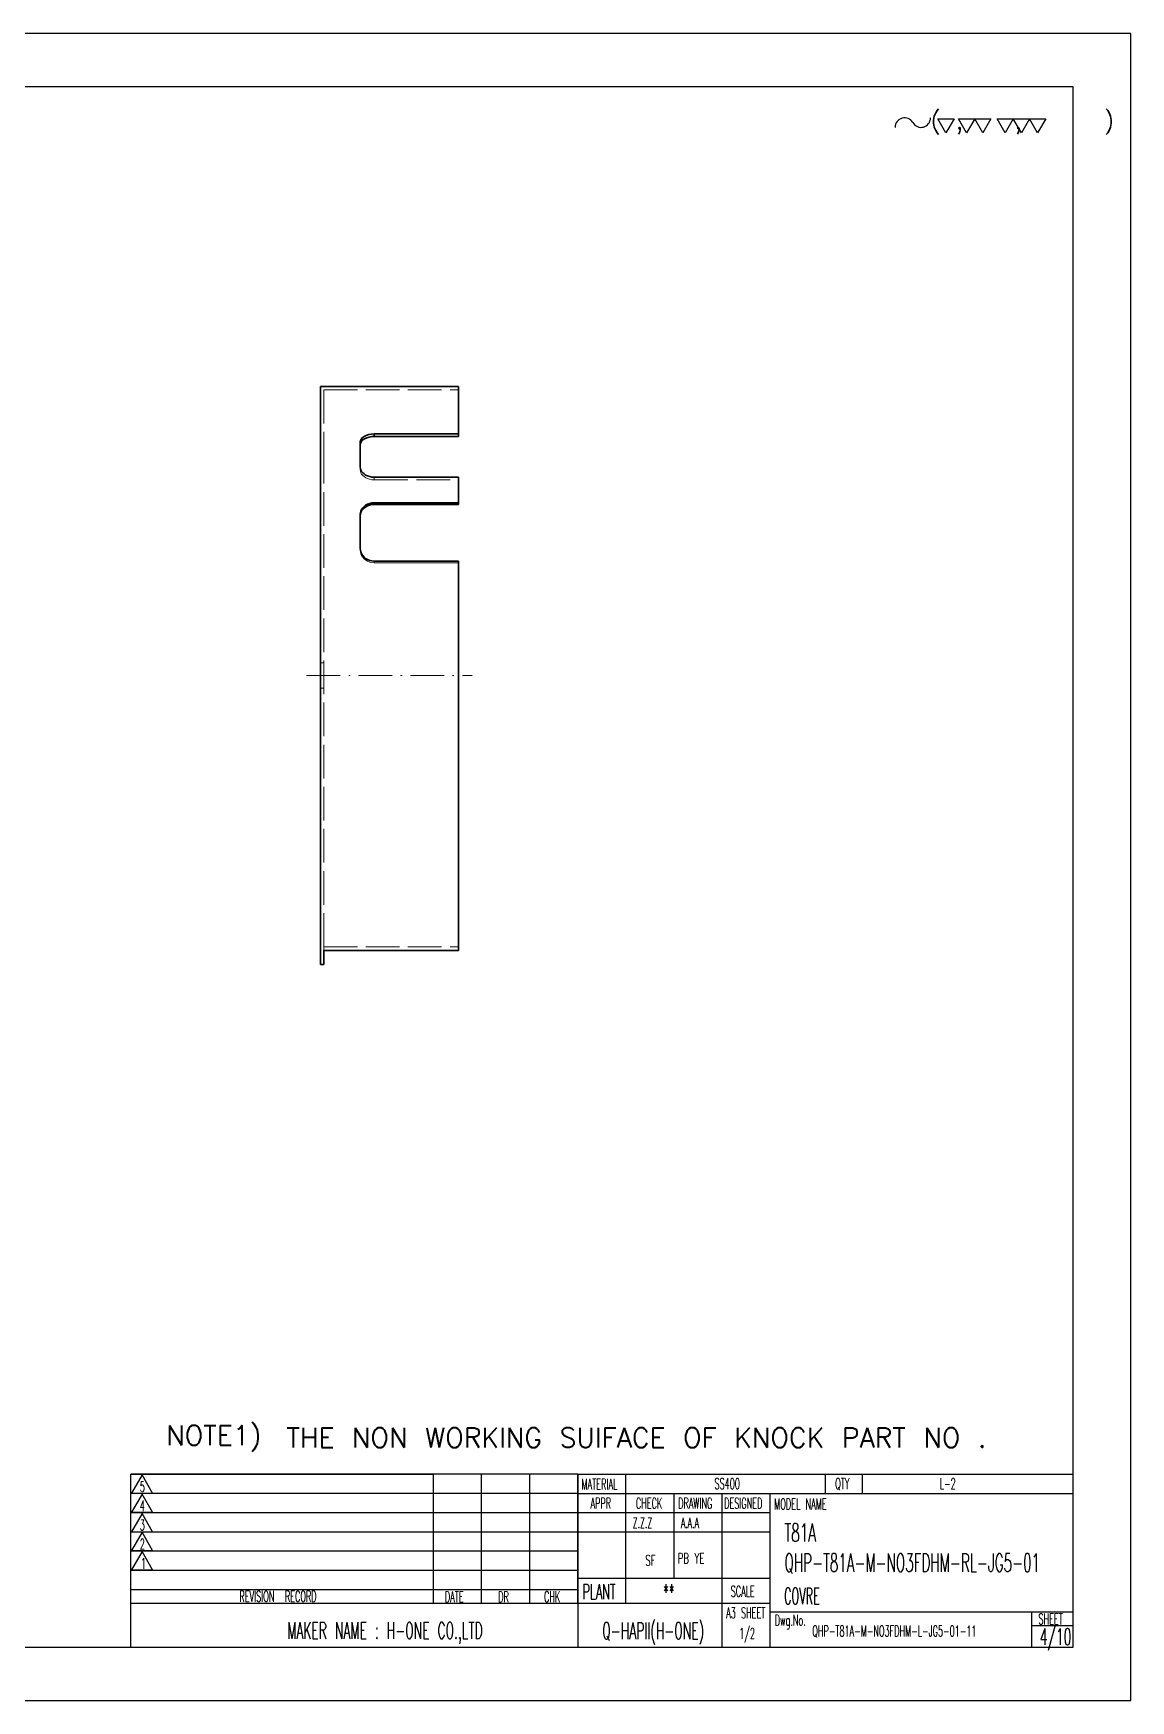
# Model space of a CAD drawing. Header units: inches. Extents: x 26 to 3258, y 12 to 621.
# Drawn here: x 2867 to 3258, y 27 to 621 of the extents above; entities that cross this region are included whole.
import ezdxf

# ---------------------------------------------------------------- set-up
doc = ezdxf.new("R2010")
doc.units = ezdxf.units.IN
doc.header["$MEASUREMENT"] = 0
for name, pattern in [('AM_ISO02W050', [7.5, 6, -1.5]), ('AM_ISO08W050', [18, 12, -1.5, 3, -1.5]), ('DASHDOT', [18.5, 12, -3, 0.5, -3]), ('DASHED', [15, 12, -3])]:
    doc.linetypes.add(name, pattern=pattern)
doc.layers.add('AM_7', color=2, linetype='AM_ISO08W050', lineweight=25)
doc.layers.add('AM_HID', color=1, linetype='AM_ISO02W050', lineweight=25)
doc.layers.add('title_frame', color=7, linetype='Continuous')
doc.layers.add('word_dim', color=253, linetype='Continuous')
doc.styles.add('MX_NOTE_STANDARD', font='txt.shx', dxfattribs={"bigfont": 'bigfont.shx'})
doc.styles.get("Standard").update_dxf_attribs({"font": 'txt', "bigfont": 'gbcbig.shx'})

# ---------------------------------------------------------------- blocks, each defined once
blk = doc.blocks.new('shiage0')
at = {"layer": 'word_dim', "color": 3, "linetype": 'Continuous'}
for centre, radius, start, end in [((1.687489685469927, 1.849274192977646e-05), 1.687500000000015, 29.99999999999973, 180), ((4.610325423242443, 1.68751849274193), 1.6875, 209.9999999999997, 0)]:
    blk.add_arc(centre, radius, start, end, dxfattribs=at)

msp = doc.modelspace()

# ---------------------------------------------------------------- linework, layer by layer
at = {"lineweight": 35}
for p, q in [((2969.419494887461, 470.7181034727819), (2969.419494887461, 494.8156071348913)), ((2969.419494887461, 494.8156071348913), (3018.619446059336, 494.8156071348913)), ((2988.619446059336, 477.8943119688756), (3018.619446059336, 477.8943119688756)), ((2988.619446059336, 476.9686833067663), (3018.619446059336, 476.9686833067663)), ((2969.419494887461, 470.7181034727819), (2969.419494887461, 288.8156071348913)), ((2988.619446059336, 462.467401568485), (3018.619446059336, 462.467401568485)), ((2988.619446059336, 462.467401568485), (3018.619446059336, 462.467401568485)), ((2988.619446059336, 453.3572025938756), (3018.619446059336, 453.3572025938756)), ((2988.619446059336, 452.753046099735), (3018.619446059336, 452.753046099735)), ((3018.619446059336, 432.5725956602819), (2988.619446059336, 432.5725956602819)), ((2988.619446059336, 432.5725956602819), (3018.619446059336, 432.5725956602819)), ((3018.619446059336, 432.5725956602819), (3018.619446059336, 293.9125919981725)), ((3018.619446059336, 293.9125919981725), (2970.619446059336, 293.9125919981725))]:
    msp.add_line(p, q, dxfattribs=at)
at = {"lineweight": 35, "ltscale": 0.4230323791503906}
msp.add_line((3018.619446059336, 477.8943119688756), (3018.619446059336, 494.8156071348913), dxfattribs=at)
at = {"lineweight": 35, "ltscale": 0.3930213928222656}
msp.add_line((3018.619446059336, 477.8947392149694), (3018.619446059336, 493.61559492786), dxfattribs=at)
at = {"lineweight": 35, "ltscale": 0.02314071655273437}
for p, q in [((2988.619446059336, 476.9686833067663), (2988.619446059336, 477.8943119688756)), ((3018.619446059336, 476.9686833067663), (3018.619446059336, 477.8943119688756))]:
    msp.add_line(p, q, dxfattribs=at)
at = {"lineweight": 35, "ltscale": 0.1079292297363281}
msp.add_line((2983.619446059336, 470.7181034727819), (2983.619446059336, 475.035272662235), dxfattribs=at)
at = {"lineweight": 35, "ltscale": 0.1170463562011719}
msp.add_line((2983.619446059336, 466.036249224735), (2983.619446059336, 470.7181034727819), dxfattribs=at)
at = {"lineweight": 35, "ltscale": 0.2277549743652344}
msp.add_line((3018.619446059336, 462.467401568485), (3018.619446059336, 453.3572025938756), dxfattribs=at)
at = {"lineweight": 35, "ltscale": 0.01510391235351563}
for p, q in [((2988.619446059336, 452.753046099735), (2988.619446059336, 453.3572025938756)), ((3018.619446059336, 452.753046099735), (3018.619446059336, 453.3572025938756))]:
    msp.add_line(p, q, dxfattribs=at)
at = {"lineweight": 35, "ltscale": 0.3031097412109375}
msp.add_line((2983.619446059336, 437.1343327208288), (2983.619446059336, 449.2587223692663), dxfattribs=at)
at = {"lineweight": 35, "ltscale": 0.1274246215820312}
msp.add_line((2970.619446059336, 288.8156071348913), (2970.619446059336, 293.9125919981725), dxfattribs=at)
at = {"lineweight": 35, "ltscale": 0.029998779296875}
msp.add_line((2969.419494887461, 288.8156071348913), (2970.619446059336, 288.8156071348913), dxfattribs=at)
at = {"lineweight": 35}
for points in [[(2988.619446059336, 477.8943119688756), (2987.596618910899, 477.83580977161), (2986.616272231211, 477.6621037169225), (2985.719543715586, 477.3785954161413), (2984.944519301524, 476.9944706602819), (2984.619568129649, 476.7733708067663), (2984.335754653086, 476.5332585020788), (2984.026306410899, 476.18737227161), (2983.801208754649, 475.817499224735), (2983.664734145274, 475.4301090880163), (2983.619446059336, 475.035272662235)], [(2983.619446059336, 474.1138554259069), (2983.663391371836, 474.502069537235), (2983.794250746836, 474.8803654356725), (2984.009704848399, 475.2421818419225), (2984.224670668711, 475.4991093321569), (2984.482971449961, 475.7410221739538), (2985.123718520274, 476.174432818485), (2985.902282973399, 476.5232487364538), (2986.787414809336, 476.7763310118444), (2987.744079848399, 476.9260197325475), (2988.619446059336, 476.9686833067663)], [(2988.619446059336, 462.467401568485), (2987.789001723399, 462.5182743712194), (2986.982971449961, 462.6689091368444), (2986.224060317149, 462.9137516661413), (2985.533142348399, 463.244257037235), (2984.961120864024, 463.6239567442663), (2984.478576918711, 464.0592289610631), (2984.096008559336, 464.5386601134069), (2983.821838637461, 465.0502567930944), (2983.670349379649, 465.5398197813756), (2983.619446059336, 466.036249224735)], [(2988.619446059336, 462.467401568485), (2987.789001723399, 462.5182743712194), (2986.982971449961, 462.6689091368444), (2986.224060317149, 462.9137516661413), (2985.533142348399, 463.244257037235), (2984.961120864024, 463.6239567442663), (2984.478576918711, 464.0592289610631), (2984.096008559336, 464.5386601134069), (2983.821838637461, 465.0502567930944), (2983.670349379649, 465.5398197813756), (2983.619446059336, 466.036249224735)], [(2988.619446059336, 453.3572025938756), (2987.787292739024, 453.300897662235), (2986.980530043711, 453.1339665098913), (2986.222717543711, 452.8622379942663), (2985.534729262461, 452.4945316954381), (2984.959900160899, 452.0647526427038), (2984.477356215586, 451.569452349735), (2984.096496840586, 451.0208378477819), (2983.824035903086, 450.4316349669225), (2983.670715590586, 449.8518009825475), (2983.619446059336, 449.2587223692663)], [(2983.619446059336, 448.6572819395788), (2983.674621840586, 449.2714481993444), (2983.839172621836, 449.8709355040319), (2984.111023207774, 450.443475787235), (2984.485901137461, 450.97692305286), (2984.977112074961, 451.476678912235), (2985.562805434336, 451.9088383360631), (2986.229797621836, 452.2616520567663), (2986.962219496836, 452.5248356505163), (2987.777771254649, 452.6954594298131), (2988.619446059336, 452.753046099735)], [(2988.619446059336, 432.5725956602819), (2987.784729262461, 432.6374455137975), (2986.977112074961, 432.8289433165319), (2986.220886489024, 433.1383915587194), (2985.536682387461, 433.55309492786), (2984.957824965586, 434.0414372130163), (2984.473816176524, 434.5992069884069), (2984.093200942149, 435.2111149473913), (2983.831238051524, 435.8332462950475), (2983.672668715586, 436.4785099669225), (2983.619446059336, 437.1343327208288)], [(2988.619446059336, 432.5725956602819), (2987.784729262461, 432.6374455137975), (2986.977112074961, 432.8289433165319), (2986.220886489024, 433.1383915587194), (2985.536682387461, 433.55309492786), (2984.957824965586, 434.0414372130163), (2984.473816176524, 434.5992069884069), (2984.093200942149, 435.2111149473913), (2983.831238051524, 435.8332462950475), (2983.672668715586, 436.4785099669225), (2983.619446059336, 437.1343327208288)]]:
    msp.add_lwpolyline(points, dxfattribs=at)
at = {"layer": 'AM_7', "linetype": 'DASHDOT', "lineweight": 13}
msp.add_line((2964.499450942149, 391.8156071348913), (3023.539490004649, 391.8156071348913), dxfattribs=at)
at = {"layer": 'AM_HID', "linetype": 'DASHED', "lineweight": 13}
for p, q in [((2970.619446059336, 493.61559492786), (2970.619446059336, 469.7988529845006)), ((2970.619446059336, 493.61559492786), (3018.619446059336, 493.61559492786)), ((2988.619446059336, 477.8943119688756), (3018.619446059336, 477.8943119688756)), ((2988.619446059336, 476.9686833067663), (3018.619446059336, 476.9686833067663)), ((2970.619446059336, 295.1758366270788), (2970.619446059336, 469.7988529845006)), ((2988.619446059336, 461.5417729063756), (3018.619446059336, 461.5417729063756)), ((2988.619446059336, 461.5417729063756), (3018.619446059336, 461.5417729063756)), ((3018.619446059336, 453.3572025938756), (2988.619446059336, 453.3572025938756)), ((3018.619446059336, 452.753046099735), (2988.619446059336, 452.753046099735)), ((3018.619446059336, 431.9684391661413), (2988.619446059336, 431.9684391661413)), ((2988.619446059336, 431.9684391661413), (3018.619446059336, 431.9684391661413)), ((2970.619446059336, 295.1758366270788), (3018.619446059336, 295.1758366270788)), ((2970.619446059336, 295.1758366270788), (3018.619446059336, 295.1758366270788)), ((3018.619446059336, 293.9125919981725), (2970.619446059336, 293.9125919981725))]:
    msp.add_line(p, q, dxfattribs=at)
at = {"layer": 'AM_HID', "linetype": 'DASHED', "lineweight": 13, "ltscale": 0.02314071655273437}
for p, q in [((2988.619446059336, 477.8943119688756), (2988.619446059336, 476.9686833067663)), ((2988.619446059336, 461.5417729063756), (2988.619446059336, 462.467401568485)), ((2988.619446059336, 462.467401568485), (2988.619446059336, 461.5417729063756))]:
    msp.add_line(p, q, dxfattribs=at)
at = {"layer": 'AM_HID', "linetype": 'DASHED', "lineweight": 13, "ltscale": 0.02303543090820313}
msp.add_line((2983.619446059336, 466.036249224735), (2983.619446059336, 465.1148319884069), dxfattribs=at)
at = {"layer": 'AM_HID', "linetype": 'DASHED', "lineweight": 13, "ltscale": 0.01510391235351563}
for p, q in [((2988.619446059336, 453.3572025938756), (2988.619446059336, 452.753046099735)), ((2988.619446059336, 431.9684391661413), (2988.619446059336, 432.5725956602819)), ((2988.619446059336, 432.5725956602819), (2988.619446059336, 431.9684391661413))]:
    msp.add_line(p, q, dxfattribs=at)
at = {"layer": 'AM_HID', "linetype": 'DASHED', "lineweight": 13, "ltscale": 0.01503448486328125}
msp.add_line((2983.619446059336, 437.1343327208288), (2983.619446059336, 436.5329533262975), dxfattribs=at)
at = {"layer": 'AM_HID', "linetype": 'DASHED', "lineweight": 13, "ltscale": 0.029998779296875}
for p, q in [((2969.419494887461, 396.3156071348913), (2970.619446059336, 396.3156071348913)), ((2969.419494887461, 387.3156071348913), (2970.619446059336, 387.3156071348913))]:
    msp.add_line(p, q, dxfattribs=at)
at = {"layer": 'AM_HID', "linetype": 'DASHED', "lineweight": 13, "ltscale": 0.03158111572265625}
msp.add_line((2970.619446059336, 293.9125919981725), (2970.619446059336, 295.1758366270788), dxfattribs=at)
at = {"layer": 'AM_HID', "linetype": 'DASHED', "lineweight": 13}
for points in [[(2988.619446059336, 477.8943119688756), (2987.596618910899, 477.83580977161), (2986.616272231211, 477.6621037169225), (2985.719543715586, 477.3785954161413), (2984.944519301524, 476.9944706602819), (2984.619568129649, 476.7733708067663), (2984.335754653086, 476.5332585020788), (2984.026306410899, 476.18737227161), (2983.801208754649, 475.817499224735), (2983.664734145274, 475.4301090880163), (2983.619446059336, 475.035272662235)], [(2983.619446059336, 474.1138554259069), (2983.663391371836, 474.502069537235), (2983.794250746836, 474.8803654356725), (2984.009704848399, 475.2421818419225), (2984.224670668711, 475.4991093321569), (2984.482971449961, 475.7410221739538), (2985.123718520274, 476.174432818485), (2985.902282973399, 476.5232487364538), (2986.787414809336, 476.7763310118444), (2987.744079848399, 476.9260197325475), (2988.619446059336, 476.9686833067663)], [(2983.619446059336, 465.1148319884069), (2983.674988051524, 464.5959110899694), (2983.840149184336, 464.0848637266881), (2984.111267348399, 463.5929814024694), (2984.482727309336, 463.1314030333288), (2984.975158949961, 462.689081255985), (2985.559997817149, 462.3045292540319), (2986.223572035899, 461.9889469786413), (2986.949768324961, 461.7520390196569), (2987.771667739024, 461.5948734923131), (2988.619446059336, 461.5417729063756)], [(2983.619446059336, 465.1148319884069), (2983.674988051524, 464.5959110899694), (2983.840149184336, 464.0848637266881), (2984.111267348399, 463.5929814024694), (2984.482727309336, 463.1314030333288), (2984.975158949961, 462.689081255985), (2985.559997817149, 462.3045292540319), (2986.223572035899, 461.9889469786413), (2986.949768324961, 461.7520390196569), (2987.771667739024, 461.5948734923131), (2988.619446059336, 461.5417729063756)], [(2988.619446059336, 453.3572025938756), (2987.787292739024, 453.300897662235), (2986.980530043711, 453.1339665098913), (2986.222717543711, 452.8622379942663), (2985.534729262461, 452.4945316954381), (2984.959900160899, 452.0647526427038), (2984.477356215586, 451.569452349735), (2984.096496840586, 451.0208378477819), (2983.824035903086, 450.4316349669225), (2983.670715590586, 449.8518009825475), (2983.619446059336, 449.2587223692663)], [(2983.619446059336, 448.6572819395788), (2983.674621840586, 449.2714481993444), (2983.839172621836, 449.8709355040319), (2984.111023207774, 450.443475787235), (2984.485901137461, 450.97692305286), (2984.977112074961, 451.476678912235), (2985.562805434336, 451.9088383360631), (2986.229797621836, 452.2616520567663), (2986.962219496836, 452.5248356505163), (2987.777771254649, 452.6954594298131), (2988.619446059336, 452.753046099735)], [(2983.619446059336, 436.5329533262975), (2983.674621840586, 435.864862505985), (2983.839050551524, 435.20788008411), (2984.110656996836, 434.5752506895788), (2984.485534926524, 433.980585162235), (2984.974914809336, 433.4214420958288), (2985.560119887461, 432.9328861876256), (2986.229431410899, 432.5302982970006), (2986.967590590586, 432.2280522032506), (2987.779846449961, 432.0341129942663), (2988.619446059336, 431.9684391661413)], [(2983.619446059336, 436.5329533262975), (2983.674621840586, 435.864862505985), (2983.839050551524, 435.20788008411), (2984.110656996836, 434.5752506895788), (2984.485534926524, 433.980585162235), (2984.974914809336, 433.4214420958288), (2985.560119887461, 432.9328861876256), (2986.229431410899, 432.5302982970006), (2986.967590590586, 432.2280522032506), (2987.779846449961, 432.0341129942663), (2988.619446059336, 431.9684391661413)]]:
    msp.add_lwpolyline(points, dxfattribs=at)
at = {"layer": 'title_frame'}
for p, q in [((2901.891487174373, 45.53080476941068), (2901.891487174373, 107.2708047694014)), ((2901.891487174373, 107.2708047694014), (3009.691487174419, 107.2708047694014)), ((3061.141487174373, 107.2708047694014), (2901.891487174373, 107.2708047694014)), ((2905.851592380899, 107.0288434789236), (2902.092312380901, 100.517579519028)), ((2909.610872380897, 100.517579519028), (2905.851592380899, 107.0288434789236)), ((3009.691487174419, 61.21080476940369), (3009.691487174419, 107.2708047694014)), ((3026.841487174384, 61.21080476940369), (3026.841487174384, 107.2708047694014)), ((3026.841487174384, 61.21080476940369), (3026.841487174384, 107.2708047694014)), ((3043.991487174408, 61.21080476940369), (3043.991487174408, 107.2708047694014)), ((3043.991487174408, 61.21080476940369), (3043.991487174408, 107.2708047694014)), ((3061.141487174373, 107.2708047694014), (3061.141487174373, 100.4108047694153)), ((3061.141487174373, 107.2708047694014), (3061.141487174373, 45.53080476941068)), ((3061.141487174373, 107.2708047694014), (3061.141487174373, 45.53080476941068)), ((3061.141487174373, 61.21080476940369), (3061.141487174373, 107.2708047694014)), ((3061.141487174373, 107.2708047694014), (3237.541487174396, 107.2708047694014)), ((3078.291487174396, 61.21080476940369), (3078.291487174396, 107.2708047694014)), ((3149.341487174384, 107.2708047694014), (3149.341487174384, 100.4108047694153)), ((3162.486701678365, 107.2708047694014), (3162.486701678365, 100.4108047694153)), ((3009.691487174419, 100.4108047694153), (2901.891487174373, 100.4108047694153)), ((3061.141487174373, 100.4108047694153), (2901.891487174373, 100.4108047694153)), ((2902.092312380901, 100.517579519028), (2909.610872380897, 100.517579519028)), ((2905.851592380899, 100.2133513798308), (2902.092312380901, 93.7020874199643)), ((2909.610872380897, 93.7020874199643), (2905.851592380899, 100.2133513798308)), ((3061.141487174373, 100.4108047694153), (3237.541487174396, 100.4108047694153)), ((3095.441487174419, 70.22009683878969), (3095.441487174419, 100.4108047694153)), ((3112.591487174384, 45.53080476941068), (3112.591487174384, 100.4108047694153)), ((3129.741487174408, 45.53080476941068), (3129.741487174408, 100.4108047694153)), ((3009.691487174419, 93.5508047694002), (2901.891487174373, 93.5508047694002)), ((3061.141487174373, 93.5508047694002), (2901.891487174373, 93.5508047694002)), ((2902.092312380901, 93.7020874199643), (2909.610872380897, 93.7020874199643)), ((2905.851592380899, 93.29545818052247), (2902.092312380901, 86.78419422065599)), ((2909.610872380897, 86.78419422065599), (2905.851592380899, 93.29545818052247)), ((3129.741487174408, 93.5508047694002), (3061.141487174373, 93.5508047694002)), ((3009.691487174419, 86.69080476941417), (2901.891487174373, 86.69080476941417)), ((3061.141487174373, 86.69080476941417), (2901.891487174373, 86.69080476941417)), ((2902.092312380901, 86.78419422065599), (2909.610872380897, 86.78419422065599)), ((2905.851592380899, 86.60568768837948), (2902.092312380901, 80.094423728513)), ((2909.610872380897, 80.094423728513), (2905.851592380899, 86.60568768837948)), ((3129.741487174408, 86.69080476941417), (3061.141487174373, 86.69080476941417)), ((3009.691487174419, 79.83080476939904), (2901.891487174373, 79.83080476939904)), ((3061.141487174373, 79.83080476939904), (2901.891487174373, 79.83080476939904)), ((2902.092312380901, 80.094423728513), (2909.610872380897, 80.094423728513)), ((2905.851592380899, 79.68779448907117), (2902.092312380901, 73.17653052920468)), ((2909.610872380897, 73.17653052920468), (2905.851592380899, 79.68779448907117)), ((3009.691487174419, 72.97080476941301), (2901.891487174373, 72.97080476941301)), ((3061.141487174373, 72.97080476941301), (2901.891487174373, 72.97080476941301)), ((2902.092312380901, 73.17653052920468), (2909.610872380897, 73.17653052920468)), ((3009.691487174419, 66.11080476939787), (2901.891487174373, 66.11080476939787)), ((3061.141487174373, 66.11080476939787), (2901.891487174373, 66.11080476939787)), ((3061.141487174373, 70.22009683878969), (3129.741487174408, 70.22009683878969)), ((3061.141487174373, 61.21080476940369), (2901.891487174373, 61.21080476940369)), ((3129.741487174408, 61.21080476940369), (3061.141487174373, 61.21080476940369)), ((3129.741487174408, 58.27080476940137), (3237.541487174396, 58.27080476940137)), ((3222.841487174384, 58.27080476940137), (3222.841487174384, 45.53080476941068)), ((3222.841487174384, 53.37080476940719), (3237.541487174396, 53.37080476940719)), ((3237.541487174396, 45.53080476941068), (3129.741487174408, 45.53080476941068))]:
    msp.add_line(p, q, dxfattribs=at)
at = {"layer": 'title_frame', "color": 4}
msp.add_lwpolyline([(3258.191487174419, 620.6058047693932), (2418.191487174419, 620.6058047693932), (2418.191487174419, 26.60580476939322), (3258.191487174419, 26.60580476939322)], close=True, dxfattribs=at)
at = {"layer": 'title_frame'}
msp.add_lwpolyline([(2438.841487174384, 601.6808047694049), (3237.541487174396, 601.6808047694049), (3237.541487174396, 45.53080476941068), (2438.841487174384, 45.53080476941068)], close=True, dxfattribs=at)
at = {"layer": 'title_frame', "color": 3, "linetype": 'Continuous'}
for points in [[(3192.358131652985, 585.1638039433292), (3189.468131652971, 590.1694307771813), (3195.248131652941, 590.1694307771813)], [(3199.726324068146, 585.1638039433292), (3196.83632406819, 590.1694307771813), (3208.396324068188, 590.1694307771813), (3205.506324068174, 585.1638039433292), (3202.61632406816, 590.1694307771813)], [(3213.451396961227, 585.1638039433292), (3210.561396961213, 590.1694307771813), (3227.901396961181, 590.1694307771813), (3225.011396961225, 585.1638039433292), (3222.121396961211, 590.1694307771813), (3219.231396961197, 585.1638039433292), (3216.341396961183, 590.1694307771813)]]:
    msp.add_lwpolyline(points, close=True, dxfattribs=at)

# ---------------------------------------------------------------- block references
at = {"layer": 'title_frame', "color": 3, "linetype": 'Continuous', "xscale": 2, "yscale": 2, "zscale": 2}
msp.add_blockref('shiage0', (3174.247832182878, 587.1113037739105), dxfattribs=at)

# ---------------------------------------------------------------- texts
at = {"layer": 'title_frame', "color": 3, "linetype": 'Continuous'}
msp.add_text('( ,   ,     )', height=6, dxfattribs=at).set_placement((3186.892435794489, 586.567768830455))
at = {"layer": 'title_frame', "color": 3, "style": 'MX_NOTE_STANDARD'}
for s, height, width, p in [('5', 3.75928, 0.5450000000000002, (2905.062055477636, 100.9596003900351)), ('MATERIAL', 3.866688, 0.5450000000000002, (3062.485751105294, 101.807521282708)), ('SS400', 3.866688, 0.5450000000000002, (3109.888231219837, 101.9753733209054)), ('QTY', 3.866688, 0.5450000000000002, (3152.887752704726, 101.9753733209054)), ('L-2', 3.866688, 0.5450000000000002, (3190.143390979905, 101.9753733209054)), ('4', 3.75928, 0.5450000000000002, (2905.062055477636, 94.14410829094231)), ('APPR', 3.866688, 0.5450000000000002, (3065.677109926819, 95.00400466493556)), ('CHECK', 3.866688, 0.5450000000000002, (3081.868829477342, 95.00400466493556)), ('DRAWING', 3.866688, 0.5450000000000002, (3096.907830665408, 95.00400466493556)), ('DESIGNED', 3.866688, 0.5450000000000002, (3113.29079011449, 95.00400466493556)), ('MODEL NAME', 3.866688, 0.5450000000000002, (3131.147669528316, 94.7093007732019)), ('3', 3.75928, 0.5450000000000002, (2905.062055477636, 87.226215091634)), ('Z.Z.Z', 3.723999999999999, 0.5450000000000002, (3080.740761016259, 88.07131482109071)), ('A.A.A', 3.723999999999999, 0.5450000000000002, (3097.890761016224, 88.07131482109071)), ('T81A', 6.468, 0.5450000000000002, (3134.801160113067, 83.26441948271349)), ('2', 3.75928, 0.5450000000000002, (2905.062055477636, 80.536444599491)), ('1', 3.75928, 0.5450000000000002, (2905.454539635914, 73.6185514001827)), ('SF', 3.723999999999999, 0.6, (3085.206814751666, 74.71271722019992)), ('PB YE', 3.723999999999999, 0.6, (3096.75171508628, 75.47160770992741)), ('QHP-T81A-M-NO3FDHM-RL-JG5-01', 6.468, 0.5450000000000002, (3134.801160113067, 72.5316987265669)), ('REVISION  RECORD', 3.866688, 0.5450000000000002, (2940.539198084673, 61.84512853481101)), ('DATE', 3.866688, 0.5450000000000002, (3013.766095310271, 61.6854190983122)), ('DR', 3.866688, 0.5450000000000002, (3032.754071234023, 61.6649827838537)), ('CHK', 3.866688, 0.5450000000000002, (3049.107346755798, 61.73051041802501)), ('PLANT', 5.3704, 0.5450000000000002, (3062.813620854689, 62.71846367623766)), ('**', 5.3704, 0.5450000000000002, (3091.527422167415, 62.71846367623766)), ('SCALE', 3.866688, 0.5450000000000002, (3115.642740137115, 63.59969964479205)), ('COVRE', 5.88, 0.5, (3134.653689472176, 60.94851596969056)), ('A3 SHEET', 3.866688, 0.5450000000000002, (3114.000725721762, 55.96461154306417)), ('MAKER NAME : H-ONE CO.,LTD', 5.88, 0.5450000000000002, (2957.550457349684, 48.66394942813895)), ('Q-HAPII(H-ONE)', 5.88, 0.5450000000000002, (3069.853267448136, 48.56742827688686)), ('Dwg.No.', 3.866688, 0.5450000000000002, (3131.319379712684, 53.32681483407032)), ('SHEET', 3.866688, 0.5450000000000002, (3225.321330515548, 53.78559059630606)), ('4/10', 5.88, 0.5450000000000002, (3225.794713285399, 46.46318546564544)), ('1/2', 3.866688, 0.5450000000000002, (3118.70421182783, 48.60600308417452)), ('QHP-T81A-M-NO3FDHM-L-JG5-01-11', 3.866688, 0.5450000000000002, (3144.723979421713, 49.46517717167262))]:
    msp.add_text(s, height=height, dxfattribs=dict(at, width=width)).set_placement(p)
at = {"layer": 'word_dim', "color": 3, "linetype": 'Continuous'}
msp.add_text('NOTE1) ', height=7, dxfattribs=at).set_placement((2914.443603138203, 117.6018937482058))
at = {"layer": 'word_dim', "color": 3, "insert": (2951.064783220903, 123.8210587813064), "char_height": 7, "width": 352.1336510736278, "attachment_point": 1}
msp.add_mtext(' THE NON WORKING SUIFACE OF KNOCK PART NO .', dxfattribs=at)

doc.saveas('drawing.dxf')
